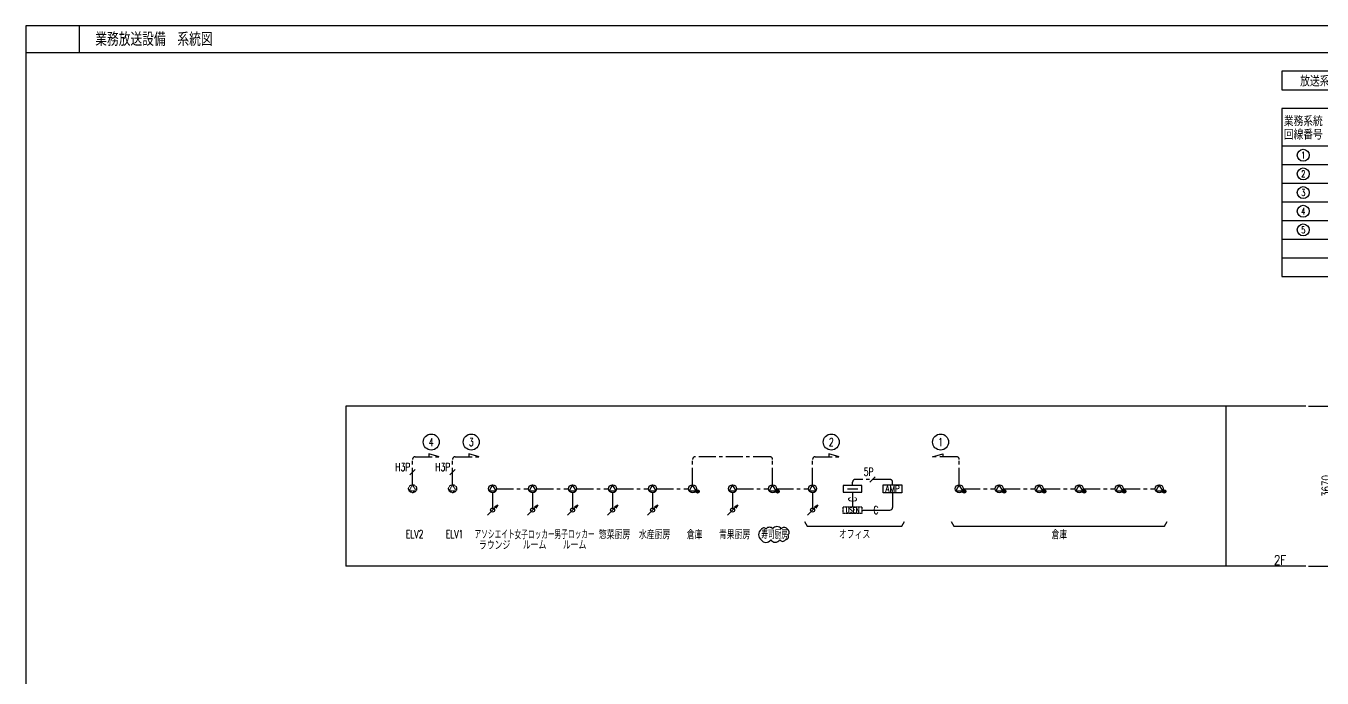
# Model space of a CAD drawing. Header units: millimetres. Extents: x 14 to 828, y 15 to 581.
# Drawn here: x 13.5 to 499.5, y 336.9 to 581.4 of the extents above; entities that cross this region are included whole.
import ezdxf
from ezdxf.enums import TextEntityAlignment as Align

# ---------------------------------------------------------------- set-up
doc = ezdxf.new("R2010")
doc.units = ezdxf.units.MM
doc.header["$LTSCALE"] = 0.2
doc.linetypes.add('CENTER', pattern=[50.8, 31.75, -6.35, 6.35, -6.35])
doc.linetypes.add('HIDDEN', pattern=[9.525, 6.35, -3.175])
doc.layers.get('Defpoints').update_dxf_attribs({"color": 5})
for name, color, linetype in [('1_シンボル', 2, 'Continuous'), ('1_乗数', 3, 'Continuous'), ('1_回路番号', 4, 'Continuous'), ('1_寸法', 7, 'Continuous'), ('1_強調文字', 4, 'Continuous'), ('1_文字', 3, 'Continuous'), ('1_枠', 7, 'Continuous'), ('1_表', 7, 'Continuous'), ('1_配線', 1, 'Continuous'), ('1_配線_4', 1, 'CENTER'), ('A_建築', 8, 'Continuous')]:
    doc.layers.add(name, color=color, linetype=linetype)
doc.layers.add('1_追加変更', color=10, linetype='Continuous', plot=False)
doc.styles.add('Dim', font='simplex.shx', dxfattribs={"width": 0.8, "bigfont": 'extfont2.shx'})
doc.styles.get("Standard").update_dxf_attribs({"font": 'simplex.shx', "width": 0.8, "bigfont": 'extfont2.shx'})
doc.dimstyles.new('1-1', dxfattribs={"dimtxt": 3, "dimasz": 0.75, "dimexe": 0, "dimexo": 1, "dimgap": 0.5, "dimtad": 1, "dimdec": 0, "dimtxsty": 'Dim', "dimblk": 'DOT', "dimcen": 2.5, "dimadec": 0, "dimazin": 0, "dimtfac": 1, "dimtdec": 0, "dimtix": 1, "dimtmove": 2, "dimatfit": 3, "dimldrblk": '引出', "dimfxl": 1, "dimlwd": -1, "dimlwe": -1, "dimarcsym": 0})

# ---------------------------------------------------------------- blocks, each defined once
blk = doc.blocks.new('_Dot')
at = {"color": 0, "linetype": 'ByBlock', "lineweight": -2}
blk.add_line((-0.5, 0), (-1, 0), dxfattribs=at)
at = {"color": 0, "linetype": 'ByBlock', "const_width": 0.5}
blk.add_lwpolyline([(-0.25, 0, 1), (0.25, 0, 1)], format="xyb", close=True, dxfattribs=at)
blk = doc.blocks.new('*D17')
at = {"layer": '1_寸法', "color": 0, "transparency": 16777216}
for p, q in [((494.5, 438.94), (502.94, 438.94)), ((502.94, 379.69), (502.94, 438.19)), ((494.5, 378.94), (502.94, 378.94))]:
    blk.add_line(p, q, dxfattribs=at)
at = {"layer": 'Defpoints', "color": 0, "transparency": 16777216}
for p in [(493.5, 438.94), (502.94, 438.94), (493.5, 378.94)]:
    blk.add_point(p, dxfattribs=at)
at = {"layer": '1_寸法', "color": 0, "transparency": 16777216, "xscale": 0.75, "yscale": 0.75, "zscale": 0.75}
for p, rotation in [((502.94, 438.94), 90), ((502.94, 378.94), 270)]:
    blk.add_blockref('_Dot', p, dxfattribs=dict(at, rotation=rotation))
at = {"layer": '1_寸法', "color": 0, "transparency": 16777216, "insert": (500.94, 408.94), "char_height": 3, "attachment_point": 5, "rotation": 90, "style": 'Dim'}
blk.add_mtext('3670', dxfattribs=at)
blk = doc.blocks.new('引出')
at = {"color": 0, "linetype": 'ByBlock', "lineweight": -2}
for p, q in [((-3.86, 1.04), (0, 0)), ((0, 0), (-1, 0))]:
    blk.add_line(p, q, dxfattribs=at)
blk = doc.blocks.new('ET-端子盤')
at = {"color": 0, "linetype": 'ByBlock'}
blk.add_line((-193, 125), (193, 125), dxfattribs=at)
blk.add_lwpolyline([(-350, 0), (350, 0), (350, 250), (-350, 250)], close=True, dxfattribs=at)
blk = doc.blocks.new('AMP-2')
at = {"color": 0, "linetype": 'ByBlock'}
blk.add_lwpolyline([(-350, -150), (-350, 150), (350, 150), (350, -150), (-350, -150)], dxfattribs=at)
at = {"color": 0, "linetype": 'ByBlock', "width": 0.8}
blk.add_text('AMP', height=250, dxfattribs=at).set_placement((-4, -1), align=Align.MIDDLE)
blk = doc.blocks.new('USEN')
at = {"color": 0, "linetype": 'ByBlock'}
blk.add_lwpolyline([(-350, -125), (-350, 125), (350, 125), (350, -125), (-350, -125)], dxfattribs=at)
at = {"color": 0, "linetype": 'ByBlock', "width": 0.6}
blk.add_text('USEN', height=200, dxfattribs=at).set_placement((0, 0), align=Align.MIDDLE)
blk = doc.blocks.new('TU-SP-1-ATT')
at = {"color": 0, "linetype": 'ByBlock'}
for p, q in [((155, -154), (155, -50)), ((185, -162), (185, -42)), ((215, -154), (215, -50)), ((245, -103), (245, -100))]:
    blk.add_line(p, q, dxfattribs=at)
blk.add_lwpolyline([(0, 150), (-130, -75), (130, -75), (0, 150)], dxfattribs=at)
for centre, radius in [((0, 0), 150), ((185, -102), 60)]:
    blk.add_circle(centre, radius, dxfattribs=at)
blk = doc.blocks.new('TU-SP-1')
at = {"color": 0, "linetype": 'ByBlock'}
blk.add_lwpolyline([(0, 150), (-130, -75), (130, -75), (0, 150)], dxfattribs=at)
blk.add_circle((0, 0), 150, dxfattribs=at)
blk = doc.blocks.new('ATT')
at = {"color": 0, "linetype": 'ByBlock'}
blk.add_line((-194, -120), (195, 269), dxfattribs=at)
blk.add_lwpolyline([(69, 197), (195, 269), (122, 144)], dxfattribs=at)
blk.add_circle((0, 75), 75, dxfattribs=at)

msp = doc.modelspace()

# ---------------------------------------------------------------- linework, layer by layer
at = {"layer": '1_乗数', "linetype": 'Continuous', "lineweight": -3}
for p, q in [((159.5, 415.19), (157.5, 413.19)), ((174.5, 415.19), (172.5, 413.19)), ((332, 412.44), (330, 410.44))]:
    msp.add_line(p, q, dxfattribs=at)
at = {"layer": '1_回路番号'}
for centre, radius in [((492.5, 532.94), 2.25), ((492.5, 525.94), 2.25), ((492.5, 518.94), 2.25), ((492.5, 511.94), 2.25), ((492.5, 504.94), 2.25), ((165.5, 425.44), 3), ((180.5, 425.44), 3), ((315.5, 425.44), 3), ((356.5, 425.44), 3)]:
    msp.add_circle(centre, radius, dxfattribs=at)
at = {"layer": '1_文字', "color": 7}
for points in [[(305.5, 395.67), (306.5, 393.94), (342, 393.94), (343, 395.67)], [(360.5, 395.67), (361.5, 393.94), (440.5, 393.94), (441.5, 395.67)]]:
    msp.add_lwpolyline(points, dxfattribs=at)
at = {"layer": '1_枠', "linetype": 'Continuous'}
for p, q in [((484.5, 536.44), (612.5, 536.44)), ((484.5, 529.44), (612.5, 529.44)), ((484.5, 522.44), (612.5, 522.44)), ((484.5, 515.44), (612.5, 515.44)), ((484.5, 508.44), (612.5, 508.44)), ((484.5, 501.44), (612.5, 501.44)), ((484.5, 494.44), (612.5, 494.44))]:
    msp.add_line(p, q, dxfattribs=at)
at = {"layer": '1_枠', "color": 2}
msp.add_lwpolyline([(484.5, 557.44), (516.5, 557.44), (516.5, 564.44), (484.5, 564.44)], close=True, dxfattribs=at)
at = {"layer": '1_枠', "color": 2, "linetype": 'Continuous'}
msp.add_lwpolyline([(484.5, 487.44), (612.5, 487.44), (612.5, 550.44), (484.5, 550.44)], close=True, dxfattribs=at)
at = {"layer": '1_表', "color": 6}
for p, q in [((33.5, 581.44), (33.5, 571.44)), ((13.5, 571.44), (827.5, 571.44))]:
    msp.add_line(p, q, dxfattribs=at)
msp.add_lwpolyline([(13.5, 31.44), (827.5, 31.44), (827.5, 581.44), (13.5, 581.44)], close=True, dxfattribs=at)
at = {"layer": '1_追加変更'}
msp.add_lwpolyline([(289.22, 388.76, 0.520567), (292.79, 388.76, 0.520567), (296.2, 388.76, 0.520567), (298.35, 388.76, 0.520567), (299.29, 390.57, 0.520567), (298.91, 392.87, 0.520567), (296.73, 392.87, 0.520567), (293.51, 392.87, 0.520567), (291.09, 392.87, 0.520567), (289.22, 392.62, 0.520567)], format="xyb", close=True, dxfattribs=at)
at = {"layer": '1_配線'}
for p, q in [((323.5, 406.69), (323.5, 401.19)), ((338.5, 406.44), (338.5, 400.94)), ((327, 399.94), (337.5, 399.94))]:
    msp.add_line(p, q, dxfattribs=at)
for points in [[(168.5, 419.94), (164.64, 420.98), (164.64, 419.94)], [(183.5, 419.94), (179.64, 420.98), (179.64, 419.94)], [(318.5, 419.94), (314.64, 420.98), (314.64, 419.94)], [(353.5, 419.94), (357.36, 420.98), (357.36, 419.94)]]:
    msp.add_lwpolyline(points, dxfattribs=at)
msp.add_arc((337.5, 400.94), 1, 270, 0, dxfattribs=at)
at = {"layer": '1_配線_4'}
for p, q in [((158.5, 409.44), (158.5, 418.94)), ((159.5, 419.94), (168.5, 419.94)), ((173.5, 409.44), (173.5, 418.94)), ((174.5, 419.94), (183.5, 419.94)), ((263.5, 409.44), (263.5, 418.94)), ((292.5, 419.94), (264.5, 419.94)), ((293.5, 409.44), (293.5, 418.94)), ((308.5, 409.44), (308.5, 418.94)), ((309.5, 419.94), (318.5, 419.94)), ((362.5, 419.94), (353.5, 419.94)), ((363.5, 409.44), (363.5, 418.94)), ((323.5, 409.19), (323.5, 410.44)), ((337.5, 411.44), (324.5, 411.44)), ((338.5, 409.44), (338.5, 410.44)), ((188.5, 406.44), (188.5, 400.69)), ((190, 407.94), (202, 407.94)), ((203.5, 406.44), (203.5, 400.69)), ((205, 407.94), (217, 407.94)), ((218.5, 406.44), (218.5, 400.69)), ((220, 407.94), (232, 407.94)), ((233.5, 406.44), (233.5, 400.69)), ((235, 407.94), (247, 407.94)), ((248.5, 406.44), (248.5, 400.69)), ((250, 407.94), (262, 407.94)), ((278.5, 406.44), (278.5, 400.69)), ((280, 407.94), (292, 407.94)), ((295, 407.94), (307, 407.94)), ((308.5, 406.44), (308.5, 400.69)), ((365, 407.94), (377, 407.94)), ((380, 407.94), (392, 407.94)), ((395, 407.94), (407, 407.94)), ((410, 407.94), (422, 407.94)), ((425, 407.94), (437, 407.94))]:
    msp.add_line(p, q, dxfattribs=at)
for centre, start, end in [((159.5, 418.94), 90, 180), ((174.5, 418.94), 90, 180), ((264.5, 418.94), 90, 180), ((292.5, 418.94), 0, 90), ((309.5, 418.94), 90, 180), ((362.5, 418.94), 0, 90), ((324.5, 410.44), 90, 180), ((337.5, 410.44), 0, 90)]:
    msp.add_arc(centre, 1, start, end, dxfattribs=at)
at = {"layer": 'A_建築', "color": 8}
for points in [[(493.5, 438.94), (133.5, 438.94)], [(133.5, 438.94), (133.5, 378.94)], [(463.5, 438.94), (463.5, 378.94)], [(493.5, 378.94), (133.5, 378.94)]]:
    msp.add_lwpolyline(points, dxfattribs=at)

# ---------------------------------------------------------------- block references
at = {"layer": '1_シンボル', "color": 7, "linetype": 'HIDDEN', "lineweight": -3, "xscale": 0.01, "yscale": 0.01, "zscale": 0.01}
for p in [(158.5, 407.94), (173.5, 407.94)]:
    msp.add_blockref('TU-SP-1', p, dxfattribs=at)
at = {"layer": '1_シンボル', "linetype": 'ByBlock', "xscale": 0.01, "yscale": 0.01, "zscale": 0.01}
for name, p in [('TU-SP-1', (188.5, 407.94)), ('TU-SP-1', (203.5, 407.94)), ('TU-SP-1', (218.5, 407.94)), ('TU-SP-1', (233.5, 407.94)), ('TU-SP-1', (248.5, 407.94)), ('TU-SP-1', (278.5, 407.94)), ('TU-SP-1', (308.5, 407.94)), ('ATT', (188.5, 399.19)), ('ATT', (203.5, 399.19)), ('ATT', (218.5, 399.19)), ('ATT', (233.5, 399.19)), ('ATT', (248.5, 399.19)), ('ATT', (278.5, 399.19)), ('ATT', (308.5, 399.19))]:
    msp.add_blockref(name, p, dxfattribs=at)
at = {"layer": '1_シンボル', "xscale": 0.01, "yscale": 0.01, "zscale": 0.01}
for name, p in [('TU-SP-1-ATT', (263.5, 407.94)), ('TU-SP-1-ATT', (293.5, 407.94)), ('AMP-2', (338.5, 407.94)), ('TU-SP-1-ATT', (363.5, 407.94)), ('TU-SP-1-ATT', (378.5, 407.94)), ('TU-SP-1-ATT', (393.5, 407.94)), ('TU-SP-1-ATT', (408.5, 407.94)), ('TU-SP-1-ATT', (423.5, 407.94)), ('TU-SP-1-ATT', (438.5, 407.94))]:
    msp.add_blockref(name, p, dxfattribs=at)
at = {"layer": '1_シンボル', "linetype": 'Continuous', "lineweight": 0, "xscale": 0.01, "yscale": 0.01, "zscale": 0.01}
msp.add_blockref('ET-端子盤', (323.5, 406.69), dxfattribs=at)
at = {"layer": '1_シンボル', "color": 7, "linetype": 'HIDDEN', "xscale": 0.01, "yscale": 0.01, "zscale": 0.01}
msp.add_blockref('USEN', (323.5, 399.94), dxfattribs=at)

# ---------------------------------------------------------------- texts
at = {"layer": '1_乗数', "linetype": 'Continuous', "lineweight": 0, "width": 0.7}
for s, p in [('H3P', (151.98, 414.57)), ('H3P', (166.98, 414.57)), ('5P', (327.67, 412.78))]:
    msp.add_text(s, height=3, dxfattribs=at).set_placement(p)
msp.add_text('C', height=3, rotation=90, dxfattribs=at).set_placement((323.5, 403.94), align=Align.MIDDLE)
msp.add_text('C', height=3, dxfattribs=at).set_placement((332.25, 399.94), align=Align.MIDDLE)
at = {"layer": '1_回路番号', "width": 0.7}
for s, p in [('1', (492.5, 532.94)), ('2', (492.5, 525.94)), ('3', (492.5, 518.94)), ('4', (492.5, 511.94)), ('5', (492.5, 504.94))]:
    msp.add_text(s, height=2.5, dxfattribs=at).set_placement(p, align=Align.MIDDLE)
at = {"layer": '1_回路番号', "linetype": 'Continuous', "width": 0.7}
for s, p in [('4', (165.5, 425.44)), ('3', (180.5, 425.44)), ('2', (315.5, 425.44)), ('1', (356.5, 425.44))]:
    msp.add_text(s, height=3, dxfattribs=at).set_placement(p, align=Align.MIDDLE)
at = {"layer": '1_強調文字', "width": 0.8}
msp.add_text('放送系統表', height=4, dxfattribs=at).set_placement((500.5, 560.94), align=Align.MIDDLE)
at = {"layer": '1_文字', "linetype": 'Continuous', "width": 0.8}
msp.add_text('業務放送設備\u3000系統図', height=5, dxfattribs=at).set_placement((39.5, 573.94))
at = {"layer": '1_文字'}
for s, height, width, p in [('業務系統', 3.5, 0.8, (492.5, 545.94)), ('回線番号', 3.5, 0.8, (492.5, 540.94)), ('ELV2', 3, 0.7, (159.25, 390.94)), ('ELV1', 3, 0.7, (174.25, 390.94)), ('アソシエイト', 3, 0.6, (189.25, 390.94)), ('女子ロッカー', 3, 0.6, (204.25, 390.94)), ('男子ロッカー', 3, 0.6, (219.25, 390.94)), ('惣菜厨房', 3, 0.7, (234.25, 390.94)), ('水産厨房', 3, 0.7, (249.25, 390.94)), ('倉庫', 3, 0.7, (264.25, 390.94)), ('青果厨房', 3, 0.7, (279.25, 390.94)), ('寿司厨房', 3, 0.6, (294.25, 390.94)), ('オフィス', 3, 0.7, (324.25, 390.94)), ('倉庫', 3, 0.7, (401, 390.94)), ('ラウンジ', 3, 0.7, (189.25, 386.94)), ('ルーム', 3, 0.7, (204.25, 386.94)), ('ルーム', 3, 0.7, (219.25, 386.94))]:
    msp.add_text(s, height=height, dxfattribs=dict(at, width=width)).set_placement(p, align=Align.MIDDLE)
at = {"layer": '1_文字', "width": 0.8}
msp.add_text('2F', height=3.5, dxfattribs=at).set_placement((481.5, 379.44))

# ---------------------------------------------------------------- dimensions: what is measured, and where the dimension line sits
at = {"layer": '1_寸法'}
dim = msp.add_linear_dim(base=(502.94, 438.94), p1=(493.5, 378.94), p2=(493.5, 438.94), angle=90, text='3670', dimstyle='1-1', dxfattribs=at)
dim.commit()
dim.dimension.update_dxf_attribs({"geometry": '*D17', "text_midpoint": (500.94, 408.94)})

doc.saveas('drawing.dxf')
